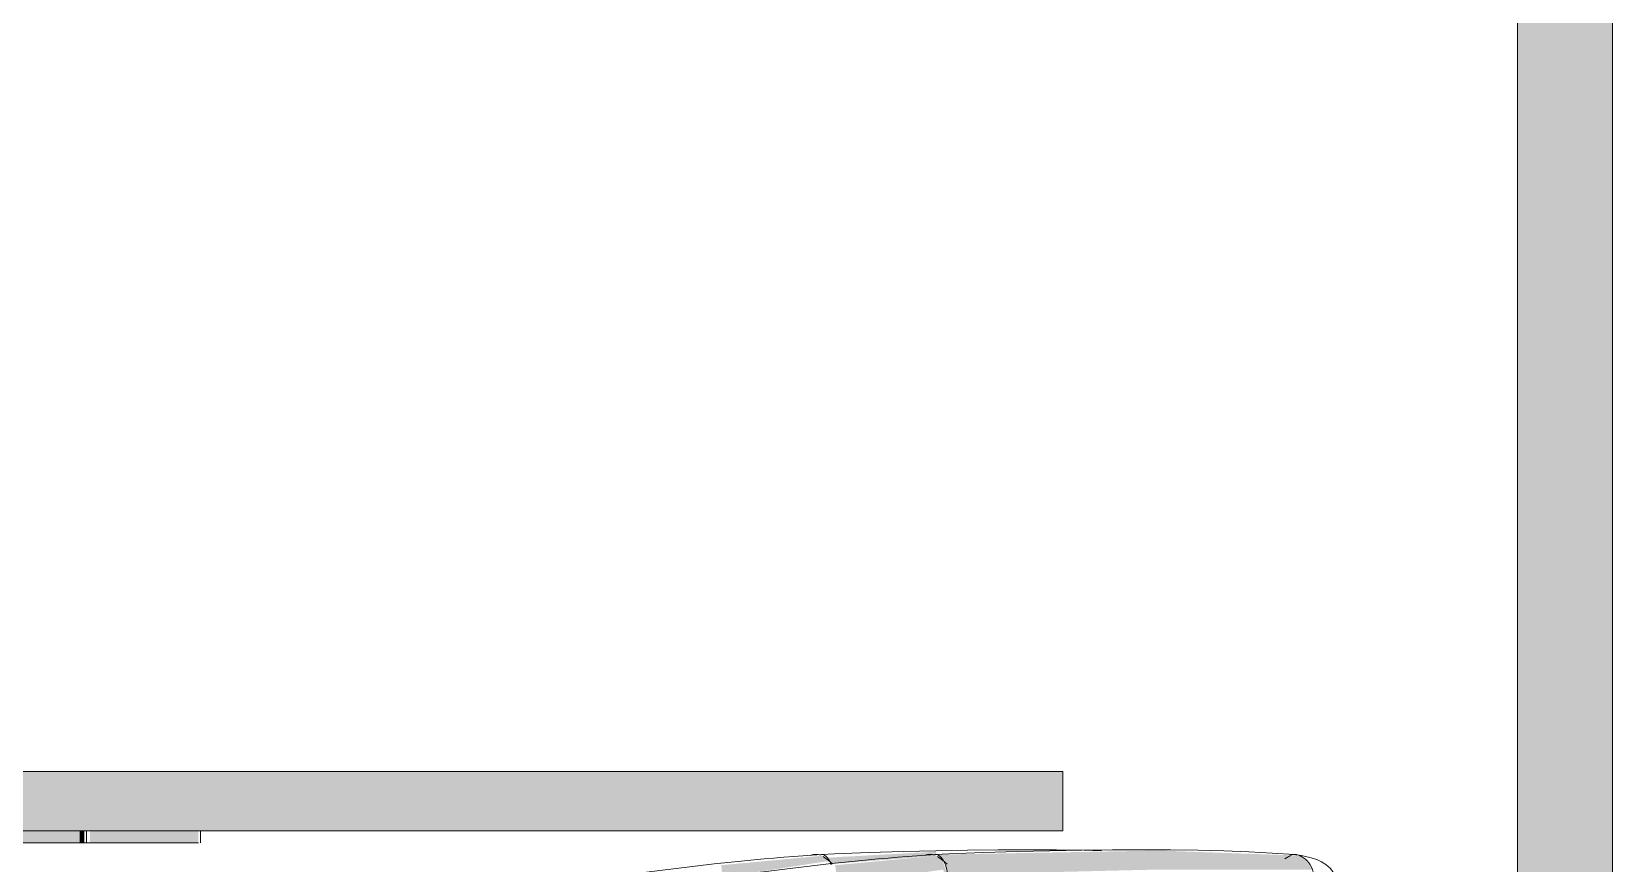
# Model space of a CAD drawing. Header units: inches. Extents: x 21380 to 98133, y -290 to 853.
# Drawn here: x 35345.97 to 35379.34, y 28.06 to 45.62 of the extents above; entities that cross this region are included whole.
import ezdxf

# ---------------------------------------------------------------- set-up
doc = ezdxf.new("R2010")
doc.units = ezdxf.units.IN
doc.header["$MEASUREMENT"] = 0
doc.layers.add('A-GLAZ-CWMG', color=51, linetype='Continuous', lineweight=9)
doc.layers.add('I-FURN', color=30, linetype='Continuous', lineweight=9)

# ---------------------------------------------------------------- blocks, each defined once
blk = doc.blocks.new('Falcon 7700 Series Pedestal Base - 36_ Square Top x 30_ - Wheelchair Height-460525-Building Section - East_West looking South')
at = {"layer": 'I-FURN'}
for points in [[(-26188.425, 28.75), (-26172.432, 28.75), (-26172.432, 30), (-26197.888, 30), (-26197.888, 28.75), (-26197.198, 28.75)], [(-26196.267, 28.5), (-26193.187, 28.5), (-26193.187, 28.75), (-26196.681, 28.75), (-26196.681, 28.5)], [(-26191.263, 28.5), (-26190.681, 28.5), (-26190.681, 28.75), (-26192.971, 28.75), (-26192.971, 28.5), (-26191.565, 28.5)]]:
    blk.add_hatch(color=256, dxfattribs=at).paths.add_polyline_path(points, flags=0)
for p, q in [((-26197.888, 30), (-26172.432, 30)), ((-26172.432, 28.75), (-26172.432, 30)), ((-26172.432, 28.75), (-26197.888, 28.75)), ((-26190.638, 28.5), (-26190.638, 28.75)), ((-26193.187, 28.5), (-26196.267, 28.5)), ((-26193.187, 28.5), (-26192.971, 28.5)), ((-26192.971, 28.5), (-26193.187, 28.5)), ((-26190.681, 28.5), (-26192.971, 28.5))]:
    blk.add_line(p, q, dxfattribs=at)
blk = doc.blocks.new('HermanMiller_Collection_Air-Chair_SideChair_Arms - Arms-457867-Building Section - East_West looking South')
at = {"layer": 'I-FURN'}
h = blk.add_hatch(color=256, dxfattribs=at)
h.paths.add_polyline_path([(-26177.189, 27.624), (-26174.96, 27.931), (-26174.918, 27.821), (-26174.865, 27.825), (-26174.993, 28.184), (-26175.109, 28.224), (-26177.236, 28.025), (-26177.203, 27.75)], flags=0)
h.paths.add_polyline_path([(-26174.979, 27.817), (-26174.962, 27.858), (-26174.973, 27.838)], flags=0)
blk.add_hatch(color=256, dxfattribs=at).paths.add_polyline_path([(-26174.865, 27.825), (-26170.525, 27.931), (-26167.162, 27.933), (-26167.347, 28.184), (-26167.437, 28.228), (-26170.392, 28.334), (-26175.094, 28.249), (-26174.948, 28.117), (-26174.883, 27.933)], flags=0)
blk.add_line((-26167.625, 28.231), (-26167.746, 28.162), dxfattribs=at)
at = {"layer": 'I-FURN', "flags": 128}
for points in [[(-26182.363, 27.348), (-26182.012, 27.409), (-26181.654, 27.468), (-26181.288, 27.527), (-26180.917, 27.585), (-26180.539, 27.642), (-26180.156, 27.698), (-26179.769, 27.753), (-26179.377, 27.806), (-26178.982, 27.858), (-26178.585, 27.909), (-26178.185, 27.958), (-26177.783, 28.005), (-26177.381, 28.051), (-26177.242, 28.066)], [(-26175.118, 28.251), (-26175.313, 28.238), (-26175.512, 28.224), (-26175.713, 28.209), (-26175.916, 28.193), (-26176.121, 28.176), (-26176.328, 28.158), (-26176.536, 28.139), (-26176.746, 28.118), (-26176.956, 28.097), (-26177.166, 28.075), (-26177.242, 28.066)], [(-26167.539, 28.25), (-26168.008, 28.28), (-26168.505, 28.306), (-26169.029, 28.326), (-26169.58, 28.34), (-26170.157, 28.35), (-26170.759, 28.353), (-26171.384, 28.352), (-26172.033, 28.345), (-26172.704, 28.332), (-26173.396, 28.314), (-26174.109, 28.291), (-26174.84, 28.263), (-26175.116, 28.251)], [(-26175.08, 28.206), (-26174.975, 28.13), (-26174.875, 28.048)], [(-26166.627, 27.627), (-26166.682, 27.817), (-26166.777, 27.954), (-26166.875, 28.041), (-26166.967, 28.098), (-26167.052, 28.137), (-26167.135, 28.167), (-26167.219, 28.191), (-26167.304, 28.211), (-26167.394, 28.228), (-26167.488, 28.243), (-26167.515, 28.247)]]:
    blk.add_lwpolyline(points, dxfattribs=at)
at = {"layer": 'I-FURN'}
for centre, major_axis, ratio, start_param, end_param in [((-26175.362, 27.793), (0.282, 0.413), 0.716528, 0.185746, 0.709345), ((-26167.385, 27.793), (-0.241, 0.438), 0.575844, 5.706994, 6.230592)]:
    blk.add_ellipse(centre, major_axis=major_axis, ratio=ratio, start_param=start_param, end_param=end_param, dxfattribs=at)
for points, knots in [([(-26175.146, 28.245), (-26175.12, 28.254), (-26175.068, 28.251), (-26174.982, 28.185), (-26174.905, 28.042), (-26174.873, 27.899), (-26174.865, 27.825)], [-1, -1, -1, -1, -0.785714, -0.571429, -0.285714, 0, 0, 0, 0]), ([(-26167.437, 28.228), (-26167.406, 28.217), (-26167.315, 28.172), (-26167.193, 28.042), (-26167.147, 27.899), (-26167.138, 27.825)], [-0.7142857, -0.7142857, -0.7142857, -0.7142857, -0.5714286, -0.2857143, 0, 0, 0, 0])]:
    blk.add_open_spline(points, degree=3, knots=knots, dxfattribs=at)
blk.add_open_spline([(-26167.634, 28.245), (-26167.594, 28.252), (-26167.554, 28.252), (-26167.515, 28.247)], degree=3, dxfattribs=at)
blk = doc.blocks.new('Falcon 7700 Series Pedestal Base - 36_ Square Top x 30_ - Wheelchair Height-V174-Building Section - East_West looking South')
at = {"layer": 'I-FURN'}
blk.add_hatch(color=256, dxfattribs=at).paths.add_polyline_path([(-26193.187, 28.5), (-26193.09, 28.5), (-26193.09, 28.75), (-26193.187, 28.75), (-26193.187, 28.555)], flags=0)
for p, q in [((-26193.047, 28.5), (-26193.047, 28.75)), ((-26193.09, 28.5), (-26193.181, 28.5))]:
    blk.add_line(p, q, dxfattribs=at)
blk = doc.blocks.new('HermanMiller_Collection_Air-Chair_SideChair_Arms - Arms-V175-Building Section - East_West looking South')
at = {"layer": 'I-FURN'}
for points in [[(-26179.614, 27.767), (-26177.357, 28.117), (-26177.518, 28.224), (-26179.644, 28.025), (-26179.624, 27.851)], [(-26177.328, 28.051), (-26175.116, 28.224), (-26175.094, 28.311), (-26177.402, 28.184), (-26177.329, 28.053)]]:
    blk.add_hatch(color=256, dxfattribs=at).paths.add_polyline_path(points, flags=0)
at = {"layer": 'I-FURN', "flags": 128}
for points in [[(-26184.772, 27.348), (-26184.421, 27.409), (-26184.063, 27.468), (-26183.697, 27.527), (-26183.326, 27.585), (-26182.948, 27.642), (-26182.565, 27.698), (-26182.178, 27.753), (-26181.786, 27.806), (-26181.391, 27.858), (-26180.994, 27.909), (-26180.594, 27.958), (-26180.192, 28.005), (-26179.79, 28.051), (-26179.651, 28.066)], [(-26177.527, 28.251), (-26177.722, 28.238), (-26177.921, 28.224), (-26178.121, 28.209), (-26178.325, 28.193), (-26178.53, 28.176), (-26178.737, 28.158), (-26178.945, 28.139), (-26179.155, 28.118), (-26179.365, 28.097), (-26179.575, 28.075), (-26179.651, 28.066)], [(-26171.613, 28.33), (-26171.989, 28.34), (-26172.566, 28.35), (-26173.167, 28.353), (-26173.793, 28.352), (-26174.442, 28.345), (-26175.113, 28.332), (-26175.805, 28.314), (-26176.518, 28.291), (-26177.249, 28.263), (-26177.525, 28.251)], [(-26177.489, 28.206), (-26177.384, 28.13), (-26177.292, 28.055)]]:
    blk.add_lwpolyline(points, dxfattribs=at)
at = {"layer": 'I-FURN'}
blk.add_ellipse((-26177.771, 27.793), major_axis=(0.282, 0.413), ratio=0.716528, start_param=0.185746, end_param=0.709345, dxfattribs=at)
blk.add_open_spline([(-26177.555, 28.245), (-26177.529, 28.254), (-26177.476, 28.251), (-26177.391, 28.185), (-26177.342, 28.094), (-26177.32, 28.032)], degree=3, knots=[-1, -1, -1, -1, -0.7857143, -0.5714286, -0.2857143, -0.2857143, -0.2857143, -0.2857143], dxfattribs=at)
blk = doc.blocks.new('HermanMiller_Collection_Air-Chair_SideChair_Arms - Arms-V177-Building Section - East_West looking South')
at = {"layer": 'I-FURN', "flags": 128}
for points in [[(-26184.772, 27.348), (-26184.421, 27.409), (-26184.063, 27.468), (-26183.697, 27.527), (-26183.326, 27.585), (-26182.948, 27.642), (-26182.565, 27.698), (-26182.178, 27.753), (-26181.786, 27.806), (-26181.391, 27.858), (-26180.994, 27.909), (-26180.594, 27.958), (-26180.192, 28.005), (-26179.79, 28.051), (-26179.652, 28.066)], [(-26177.527, 28.251), (-26177.722, 28.238), (-26177.921, 28.224), (-26178.121, 28.209), (-26178.325, 28.193), (-26178.53, 28.176), (-26178.737, 28.158), (-26178.945, 28.139), (-26179.155, 28.118), (-26179.365, 28.097), (-26179.575, 28.075)], [(-26171.613, 28.33), (-26171.989, 28.34), (-26172.566, 28.35), (-26173.167, 28.353), (-26173.793, 28.352), (-26174.442, 28.345), (-26175.113, 28.332), (-26175.805, 28.314), (-26176.518, 28.291), (-26177.249, 28.263), (-26177.525, 28.251)]]:
    blk.add_lwpolyline(points, dxfattribs=at)
at = {"layer": 'I-FURN'}
blk.add_ellipse((-26177.771, 27.793), major_axis=(0.282, 0.413), ratio=0.716528, start_param=0.447546, end_param=0.709345, dxfattribs=at)
blk.add_open_spline([(-26177.527, 28.251), (-26177.526, 28.251), (-26177.526, 28.251), (-26177.525, 28.251)], degree=3, dxfattribs=at)
blk = doc.blocks.new('Rectangular Mullion - Exterior 2_ x 4_5_-1142343-Building Section - East_West looking South')
at = {"layer": 'A-GLAZ-CWMG'}
blk.add_hatch(color=256, dxfattribs=at).paths.add_polyline_path([(-26162.105, 2), (-26160.828, 2), (-26160.828, 96), (-26162.828, 95.957), (-26162.828, 2)], flags=0)
for p, q in [((-26162.828, 96), (-26162.828, 2)), ((-26160.828, 96), (-26160.828, 2))]:
    blk.add_line(p, q, dxfattribs=at)

msp = doc.modelspace()

# ---------------------------------------------------------------- block references
at = {"layer": 'A-GLAZ-CWMG'}
msp.add_blockref('Rectangular Mullion - Exterior 2_ x 4_5_-1142343-Building Section - East_West looking South', (61540.169, 0), dxfattribs=at)
at = {"layer": 'I-FURN'}
for name in ['Falcon 7700 Series Pedestal Base - 36_ Square Top x 30_ - Wheelchair Height-V174-Building Section - East_West looking South', 'Falcon 7700 Series Pedestal Base - 36_ Square Top x 30_ - Wheelchair Height-460525-Building Section - East_West looking South', 'HermanMiller_Collection_Air-Chair_SideChair_Arms - Arms-V175-Building Section - East_West looking South', 'HermanMiller_Collection_Air-Chair_SideChair_Arms - Arms-V177-Building Section - East_West looking South', 'HermanMiller_Collection_Air-Chair_SideChair_Arms - Arms-457867-Building Section - East_West looking South']:
    msp.add_blockref(name, (61540.169, 0), dxfattribs=at)

doc.saveas('drawing.dxf')
